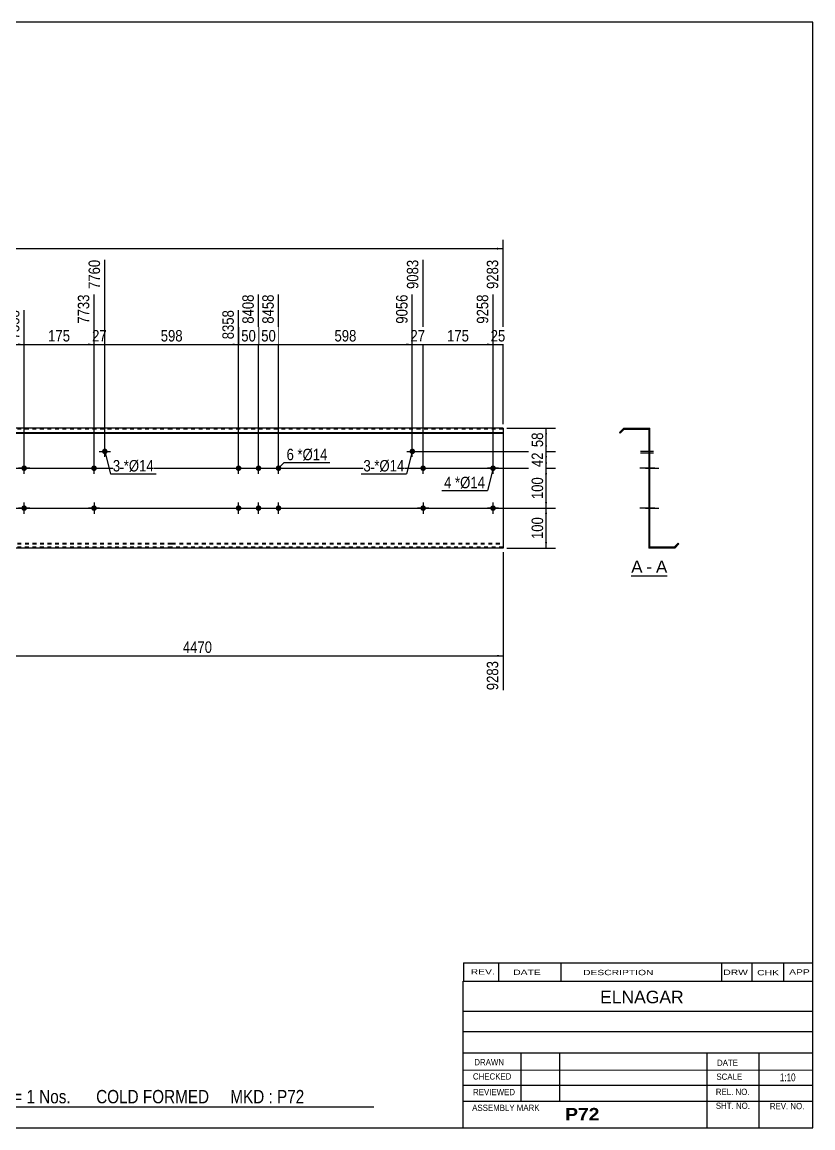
# Model space of a CAD drawing. Header units: millimetres. Extents: x -60 to 343, y -160 to 117.
# Drawn here: x 144.8 to 342.8, y -160.2 to 116.8 of the extents above; entities that cross this region are included whole.
import ezdxf

# ---------------------------------------------------------------- set-up
doc = ezdxf.new("R2010")
doc.units = ezdxf.units.MM
doc.linetypes.add('DXK_LINE_DOT1', pattern=[1.8814, 0.9407, -0.9407])
doc.styles.add('Arial', font='ARIAL.TTF', dxfattribs={"height": 0.2})
doc.styles.add('Arial Bold', font='ARIALBD.TTF', dxfattribs={"height": 0.2})
doc.styles.add('Arial Narrow', font='ARIALN.TTF', dxfattribs={"height": 0.2})

# ---------------------------------------------------------------- blocks, each defined once
blk = doc.blocks.new('Unknown-629083681-2024')
at = {"color": 5, "linetype": 'Continuous'}
for p, q in [((342.8, 116.75), (-57.2, 116.75)), ((-57.2, 116.75), (-57.2, -160.25)), ((342.8, -160.25), (342.8, 116.75)), ((-57.2, -160.25), (342.8, -160.25))]:
    blk.add_line(p, q, dxfattribs=at)
at = {"color": 174, "linetype": 'Continuous', "style": 'Arial'}
blk.add_text('Tekla structures', height=1.9102, rotation=90, dxfattribs=at).set_placement((-57.7, -159.75))
blk = doc.blocks.new('Unknown-629083681-12 - 1239')
at = {"color": 7, "linetype": 'Continuous'}
blk.add_line((297.32, -21.95), (306.35, -21.95), dxfattribs=at)
at = {"color": 0, "linetype": 'Continuous'}
blk.add_wipeout([(300.16, -21.2), (300.16, -18), (297.32, -18), (297.32, -21.2)], dxfattribs=at)
blk.add_wipeout([(302.55, -21.2), (302.55, -18), (301.12, -18), (301.12, -21.2)], dxfattribs=at)
at = {"color": 96, "linetype": 'Continuous', "style": 'Arial'}
blk.add_text('A', height=3.06, dxfattribs=at).set_placement((297.32, -21.2))
at = {"color": 0, "linetype": 'Continuous'}
blk.add_wipeout([(306.35, -21.2), (306.35, -18), (303.51, -18), (303.51, -21.2)], dxfattribs=at)
at = {"color": 96, "linetype": 'Continuous', "style": 'Arial'}
for s, p in [('A', (303.51, -21.2)), ('-', (301.12, -21.2))]:
    blk.add_text(s, height=3.06, dxfattribs=at).set_placement(p)
blk = doc.blocks.new('Bolt-629083681-1223 - 1203')
at = {"linetype": 'Continuous'}
blk.add_hatch(color=3, dxfattribs=at).paths.add_polyline_path([(162.13, 5, -1), (163.53, 5, -1)])
at = {"color": 3, "linetype": 'Continuous'}
for p, q in [((162.83, 3.6), (162.83, 6.4)), ((161.43, 5), (164.23, 5))]:
    blk.add_line(p, q, dxfattribs=at)
blk = doc.blocks.new('Part-629083681-1218 - 1203')
at = {"color": 2, "linetype": 'Continuous'}
for p, q in [((0, 15), (0, -15)), ((15.6, 15), (0, 15)), ((0, 13.94), (15.6, 13.94)), ((59.09, 15), (15.7, 15)), ((15.7, 13.94), (59.09, 13.94)), ((95.83, 15), (59.19, 15)), ((59.19, 13.94), (95.83, 13.94)), ((128.53, 15), (95.93, 15)), ((95.93, 13.94), (128.53, 13.94)), ((182.22, 15), (128.63, 15)), ((128.63, 13.94), (182.22, 13.94)), ((225.72, 15), (182.32, 15)), ((182.32, 13.94), (225.72, 13.94)), ((265.22, 15), (225.82, 15)), ((225.82, 13.94), (265.22, 13.94)), ((265.22, 15), (265.22, -15)), ((0, 13.76), (15.6, 13.76)), ((15.7, 13.76), (59.09, 13.76)), ((59.19, 13.76), (95.83, 13.76)), ((95.93, 13.76), (128.53, 13.76)), ((128.63, 13.76), (182.22, 13.76)), ((182.32, 13.76), (225.72, 13.76)), ((225.82, 13.76), (265.22, 13.76)), ((15.6, -15), (0, -15)), ((59.09, -15), (15.7, -15)), ((95.83, -15), (59.19, -15)), ((128.53, -15), (95.93, -15)), ((182.22, -15), (128.63, -15)), ((225.72, -15), (182.32, -15)), ((265.22, -15), (225.82, -15))]:
    blk.add_line(p, q, dxfattribs=at)
at = {"color": 7, "linetype": 'DXK_LINE_DOT1'}
for p, q in [((15.6, 14.75), (0, 14.75)), ((59.09, 14.75), (15.7, 14.75)), ((95.83, 14.75), (59.19, 14.75)), ((128.53, 14.75), (95.93, 14.75)), ((182.22, 14.75), (128.63, 14.75)), ((225.72, 14.75), (182.32, 14.75)), ((265.22, 14.75), (225.82, 14.75)), ((0, -13.76), (15.6, -13.76)), ((15.7, -13.76), (59.09, -13.76)), ((59.19, -13.76), (95.83, -13.76)), ((95.93, -13.76), (128.53, -13.76)), ((128.63, -13.76), (182.22, -13.76)), ((182.32, -13.76), (225.72, -13.76)), ((225.82, -13.76), (265.22, -13.76)), ((0, -13.94), (15.6, -13.94)), ((15.6, -14.75), (0, -14.75)), ((15.7, -13.94), (59.09, -13.94)), ((59.09, -14.75), (15.7, -14.75)), ((59.19, -13.94), (95.83, -13.94)), ((95.83, -14.75), (59.19, -14.75)), ((95.93, -13.94), (128.53, -13.94)), ((128.53, -14.75), (95.93, -14.75)), ((128.63, -13.94), (182.22, -13.94)), ((182.22, -14.75), (128.63, -14.75)), ((182.32, -13.94), (225.72, -13.94)), ((225.72, -14.75), (182.32, -14.75)), ((225.82, -13.94), (265.22, -13.94)), ((265.22, -14.75), (225.82, -14.75))]:
    blk.add_line(p, q, dxfattribs=at)
blk = doc.blocks.new('Bolt-629083681-1219 - 1203')
at = {"linetype": 'Continuous'}
for points in [[(198.32, 5, -1), (199.72, 5, -1)], [(203.32, 5, -1), (204.72, 5, -1)], [(208.32, 5, -1), (209.72, 5, -1)], [(198.32, -5, -1), (199.72, -5, -1)], [(203.32, -5, -1), (204.72, -5, -1)], [(208.32, -5, -1), (209.72, -5, -1)]]:
    blk.add_hatch(color=3, dxfattribs=at).paths.add_polyline_path(points)
at = {"color": 3, "linetype": 'Continuous'}
for p, q in [((199.02, 3.6), (199.02, 6.4)), ((204.02, 3.6), (204.02, 6.4)), ((209.02, 3.6), (209.02, 6.4)), ((197.62, 5), (200.42, 5)), ((202.62, 5), (205.42, 5)), ((207.62, 5), (210.42, 5)), ((197.62, -5), (200.42, -5)), ((199.02, -6.4), (199.02, -3.6)), ((202.62, -5), (205.42, -5)), ((204.02, -6.4), (204.02, -3.6)), ((207.62, -5), (210.42, -5)), ((209.02, -6.4), (209.02, -3.6))]:
    blk.add_line(p, q, dxfattribs=at)
blk = doc.blocks.new('Bolt-629083681-1220 - 1203')
at = {"linetype": 'Continuous'}
blk.add_hatch(color=3, dxfattribs=at).paths.add_polyline_path([(164.83, 9.21, -1), (166.23, 9.21, -1)])
at = {"color": 3, "linetype": 'Continuous'}
for p, q in [((164.13, 9.21), (166.93, 9.21)), ((165.53, 7.81), (165.53, 10.61))]:
    blk.add_line(p, q, dxfattribs=at)
blk = doc.blocks.new('Bolt-629083681-1221 - 1203')
at = {"linetype": 'Continuous'}
blk.add_hatch(color=3, dxfattribs=at).paths.add_polyline_path([(241.82, 9.21, -1), (243.22, 9.21, -1)])
at = {"color": 3, "linetype": 'Continuous'}
for p, q in [((241.12, 9.21), (243.92, 9.21)), ((242.52, 7.81), (242.52, 10.61))]:
    blk.add_line(p, q, dxfattribs=at)
blk = doc.blocks.new('Bolt-629083681-1222 - 1203')
at = {"linetype": 'Continuous'}
blk.add_hatch(color=3, dxfattribs=at).paths.add_polyline_path([(163.53, -5, -1), (162.13, -5, -1)])
at = {"color": 3, "linetype": 'Continuous'}
for p, q in [((164.23, -5), (161.43, -5)), ((162.83, -3.6), (162.83, -6.4))]:
    blk.add_line(p, q, dxfattribs=at)
blk = doc.blocks.new('Bolt-629083681-1224 - 1203')
at = {"linetype": 'Continuous'}
blk.add_hatch(color=3, dxfattribs=at).paths.add_polyline_path([(244.52, 5, -1), (245.92, 5, -1)])
at = {"color": 3, "linetype": 'Continuous'}
for p, q in [((245.22, 3.6), (245.22, 6.4)), ((243.82, 5), (246.62, 5))]:
    blk.add_line(p, q, dxfattribs=at)
blk = doc.blocks.new('Bolt-629083681-1225 - 1203')
at = {"linetype": 'Continuous'}
blk.add_hatch(color=3, dxfattribs=at).paths.add_polyline_path([(245.92, -5, -1), (244.52, -5, -1)])
at = {"color": 3, "linetype": 'Continuous'}
for p, q in [((246.62, -5), (243.82, -5)), ((245.22, -3.6), (245.22, -6.4))]:
    blk.add_line(p, q, dxfattribs=at)
blk = doc.blocks.new('Bolt-629083681-1226 - 1203')
at = {"linetype": 'Continuous'}
for points in [[(144.63, 5, -1), (146.03, 5, -1)], [(262.02, 5, -1), (263.42, 5, -1)]]:
    blk.add_hatch(color=3, dxfattribs=at).paths.add_polyline_path(points)
at = {"color": 3, "linetype": 'Continuous'}
for p, q in [((145.33, 3.6), (145.33, 6.4)), ((262.72, 3.6), (262.72, 6.4)), ((146.73, 5), (143.93, 5)), ((264.12, 5), (261.32, 5))]:
    blk.add_line(p, q, dxfattribs=at)
blk = doc.blocks.new('Bolt-629083681-1227 - 1203')
at = {"linetype": 'Continuous'}
for points in [[(144.63, -5, -1), (146.03, -5, -1)], [(262.02, -5, -1), (263.42, -5, -1)]]:
    blk.add_hatch(color=3, dxfattribs=at).paths.add_polyline_path(points)
at = {"color": 3, "linetype": 'Continuous'}
for p, q in [((146.73, -5), (143.93, -5)), ((145.33, -6.4), (145.33, -3.6)), ((264.12, -5), (261.32, -5)), ((262.72, -6.4), (262.72, -3.6))]:
    blk.add_line(p, q, dxfattribs=at)
blk = doc.blocks.new('Part-629083681-1241 - 1239')
at = {"color": 2, "linetype": 'Continuous'}
for p, q in [((295.46, 15), (294.4, 13.94)), ((294.4, 13.94), (294.58, 13.76)), ((295.56, 14.75), (294.58, 13.76)), ((295.46, 15), (301.96, 15)), ((295.56, 14.75), (301.71, 14.75)), ((301.71, 14.75), (301.71, -15)), ((301.96, -14.75), (301.96, 15)), ((308.11, -14.75), (309.09, -13.76)), ((309.27, -13.94), (309.09, -13.76)), ((308.21, -15), (301.71, -15)), ((308.11, -14.75), (301.96, -14.75)), ((308.21, -15), (309.27, -13.94))]:
    blk.add_line(p, q, dxfattribs=at)
blk = doc.blocks.new('Bolt-629083681-1242 - 1239')
at = {"linetype": 'Continuous'}
for points in [[(301.71, 5.7), (301.71, 4.3), (301.96, 4.3), (301.96, 5.7)], [(301.71, 5.7), (301.71, 4.3), (301.96, 4.3), (301.96, 5.7)], [(301.71, 5.7), (301.71, 4.3), (301.96, 4.3), (301.96, 5.7)], [(301.71, -4.3), (301.71, -5.7), (301.96, -5.7), (301.96, -4.3)], [(301.71, -4.3), (301.71, -5.7), (301.96, -5.7), (301.96, -4.3)], [(301.71, -4.3), (301.71, -5.7), (301.96, -5.7), (301.96, -4.3)]]:
    blk.add_hatch(color=3, dxfattribs=at).paths.add_polyline_path(points)
at = {"color": 3, "linetype": 'Continuous'}
for p, q in [((301.96, 5.7), (301.71, 5.7)), ((301.96, 5.7), (301.71, 5.7)), ((301.96, 5.7), (301.71, 5.7)), ((303.26, 5), (299.46, 5)), ((303.26, 5), (299.46, 5)), ((303.26, 5), (299.46, 5)), ((301.96, 4.3), (301.71, 4.3)), ((301.96, 4.3), (301.71, 4.3)), ((301.96, 4.3), (301.71, 4.3)), ((303.26, -5), (299.46, -5)), ((303.26, -5), (299.46, -5)), ((303.26, -5), (299.46, -5)), ((301.96, -4.3), (301.71, -4.3)), ((301.96, -4.3), (301.71, -4.3)), ((301.96, -4.3), (301.71, -4.3)), ((301.96, -5.7), (301.71, -5.7)), ((301.96, -5.7), (301.71, -5.7)), ((301.96, -5.7), (301.71, -5.7))]:
    blk.add_line(p, q, dxfattribs=at)
blk = doc.blocks.new('Bolt-629083681-1243 - 1239')
at = {"linetype": 'Continuous'}
blk.add_hatch(color=3, dxfattribs=at).paths.add_polyline_path([(301.71, 9.91), (301.71, 8.51), (301.96, 8.51), (301.96, 9.91)])
at = {"color": 3, "linetype": 'Continuous'}
for p, q in [((302.91, 9.21), (299.61, 9.21)), ((301.96, 9.91), (301.71, 9.91)), ((301.96, 8.51), (301.71, 8.51))]:
    blk.add_line(p, q, dxfattribs=at)
blk = doc.blocks.new('Bolt-629083681-1244 - 1239')
at = {"linetype": 'Continuous'}
blk.add_hatch(color=3, dxfattribs=at).paths.add_polyline_path([(301.71, 9.91), (301.71, 8.51), (301.96, 8.51), (301.96, 9.91)])
at = {"color": 3, "linetype": 'Continuous'}
for p, q in [((302.91, 9.21), (299.61, 9.21)), ((301.96, 9.91), (301.71, 9.91)), ((301.96, 8.51), (301.71, 8.51))]:
    blk.add_line(p, q, dxfattribs=at)
blk = doc.blocks.new('Bolt-629083681-1245 - 1239')
at = {"linetype": 'Continuous'}
blk.add_hatch(color=3, dxfattribs=at).paths.add_polyline_path([(301.96, -5.7), (301.96, -4.3), (301.71, -4.3), (301.71, -5.7)])
at = {"color": 3, "linetype": 'Continuous'}
for p, q in [((301.96, -4.3), (301.71, -4.3)), ((302.76, -5), (301.71, -5)), ((301.96, -5.7), (301.71, -5.7))]:
    blk.add_line(p, q, dxfattribs=at)
blk = doc.blocks.new('Bolt-629083681-1246 - 1239')
at = {"linetype": 'Continuous'}
blk.add_hatch(color=3, dxfattribs=at).paths.add_polyline_path([(301.71, 5.7), (301.71, 4.3), (301.96, 4.3), (301.96, 5.7)])
at = {"color": 3, "linetype": 'Continuous'}
for p, q in [((301.96, 5.7), (301.71, 5.7)), ((302.91, 5), (299.61, 5)), ((301.96, 4.3), (301.71, 4.3))]:
    blk.add_line(p, q, dxfattribs=at)
blk = doc.blocks.new('Bolt-629083681-1247 - 1239')
at = {"linetype": 'Continuous'}
blk.add_hatch(color=3, dxfattribs=at).paths.add_polyline_path([(301.71, 5.7), (301.71, 4.3), (301.96, 4.3), (301.96, 5.7)])
at = {"color": 3, "linetype": 'Continuous'}
for p, q in [((301.96, 5.7), (301.71, 5.7)), ((302.91, 5), (299.61, 5)), ((301.96, 4.3), (301.71, 4.3))]:
    blk.add_line(p, q, dxfattribs=at)
blk = doc.blocks.new('Bolt-629083681-1248 - 1239')
at = {"linetype": 'Continuous'}
blk.add_hatch(color=3, dxfattribs=at).paths.add_polyline_path([(301.96, -5.7), (301.96, -4.3), (301.71, -4.3), (301.71, -5.7)])
at = {"color": 3, "linetype": 'Continuous'}
for p, q in [((301.96, -4.3), (301.71, -4.3)), ((302.76, -5), (301.71, -5)), ((301.96, -5.7), (301.71, -5.7))]:
    blk.add_line(p, q, dxfattribs=at)
blk = doc.blocks.new('Bolt-629083681-1249 - 1239')
at = {"linetype": 'Continuous'}
blk.add_hatch(color=3, dxfattribs=at).paths.add_polyline_path([(301.71, 5.7), (301.71, 4.3), (301.96, 4.3), (301.96, 5.7)])
blk.add_hatch(color=3, dxfattribs=at).paths.add_polyline_path([(301.71, 5.7), (301.71, 4.3), (301.96, 4.3), (301.96, 5.7)])
at = {"color": 3, "linetype": 'Continuous'}
for p, q in [((301.71, 5.7), (301.96, 5.7)), ((301.71, 5.7), (301.96, 5.7)), ((300.91, 5), (304.21, 5)), ((300.91, 5), (304.21, 5)), ((301.71, 4.3), (301.96, 4.3)), ((301.71, 4.3), (301.96, 4.3))]:
    blk.add_line(p, q, dxfattribs=at)
blk = doc.blocks.new('Bolt-629083681-1250 - 1239')
at = {"linetype": 'Continuous'}
blk.add_hatch(color=3, dxfattribs=at).paths.add_polyline_path([(301.71, -4.3), (301.71, -5.7), (301.96, -5.7), (301.96, -4.3)])
blk.add_hatch(color=3, dxfattribs=at).paths.add_polyline_path([(301.71, -4.3), (301.71, -5.7), (301.96, -5.7), (301.96, -4.3)])
at = {"color": 3, "linetype": 'Continuous'}
for p, q in [((300.91, -5), (304.21, -5)), ((300.91, -5), (304.21, -5)), ((301.71, -4.3), (301.96, -4.3)), ((301.71, -4.3), (301.96, -4.3)), ((301.71, -5.7), (301.96, -5.7)), ((301.71, -5.7), (301.96, -5.7))]:
    blk.add_line(p, q, dxfattribs=at)
blk = doc.blocks.new('Bolt-629083681-1251 - 1239')
at = {"linetype": 'Continuous'}
for points in [[(301.71, 5.7), (301.71, 4.3), (301.96, 4.3), (301.96, 5.7)], [(301.71, 5.7), (301.71, 4.3), (301.96, 4.3), (301.96, 5.7)], [(301.71, 5.7), (301.71, 4.3), (301.96, 4.3), (301.96, 5.7)], [(301.71, -4.3), (301.71, -5.7), (301.96, -5.7), (301.96, -4.3)], [(301.71, -4.3), (301.71, -5.7), (301.96, -5.7), (301.96, -4.3)], [(301.71, -4.3), (301.71, -5.7), (301.96, -5.7), (301.96, -4.3)]]:
    blk.add_hatch(color=3, dxfattribs=at).paths.add_polyline_path(points)
at = {"color": 3, "linetype": 'Continuous'}
for p, q in [((301.96, 5.7), (301.71, 5.7)), ((301.96, 5.7), (301.71, 5.7)), ((301.96, 5.7), (301.71, 5.7)), ((303.26, 5), (299.46, 5)), ((303.26, 5), (299.46, 5)), ((303.26, 5), (299.46, 5)), ((301.96, 4.3), (301.71, 4.3)), ((301.96, 4.3), (301.71, 4.3)), ((301.96, 4.3), (301.71, 4.3)), ((303.26, -5), (299.46, -5)), ((303.26, -5), (299.46, -5)), ((303.26, -5), (299.46, -5)), ((301.96, -4.3), (301.71, -4.3)), ((301.96, -4.3), (301.71, -4.3)), ((301.96, -4.3), (301.71, -4.3)), ((301.96, -5.7), (301.71, -5.7)), ((301.96, -5.7), (301.71, -5.7)), ((301.96, -5.7), (301.71, -5.7))]:
    blk.add_line(p, q, dxfattribs=at)
blk = doc.blocks.new('Bolt-629083681-1252 - 1239')
at = {"linetype": 'Continuous'}
blk.add_hatch(color=3, dxfattribs=at).paths.add_polyline_path([(301.71, 9.51), (301.71, 8.11), (301.96, 8.11), (301.96, 9.51)])
at = {"color": 3, "linetype": 'Continuous'}
for p, q in [((302.91, 8.81), (299.61, 8.81)), ((301.96, 9.51), (301.71, 9.51)), ((301.96, 8.11), (301.71, 8.11))]:
    blk.add_line(p, q, dxfattribs=at)
blk = doc.blocks.new('Bolt-629083681-1253 - 1239')
at = {"linetype": 'Continuous'}
blk.add_hatch(color=3, dxfattribs=at).paths.add_polyline_path([(301.71, 5.7), (301.71, 4.3), (301.96, 4.3), (301.96, 5.7)])
at = {"color": 3, "linetype": 'Continuous'}
for p, q in [((301.96, 5.7), (301.71, 5.7)), ((302.91, 5), (299.61, 5)), ((301.96, 4.3), (301.71, 4.3))]:
    blk.add_line(p, q, dxfattribs=at)
blk = doc.blocks.new('Bolt-629083681-1254 - 1239')
at = {"linetype": 'Continuous'}
blk.add_hatch(color=3, dxfattribs=at).paths.add_polyline_path([(301.96, -5.7), (301.96, -4.3), (301.71, -4.3), (301.71, -5.7)])
at = {"color": 3, "linetype": 'Continuous'}
for p, q in [((301.96, -4.3), (301.71, -4.3)), ((302.76, -5), (301.71, -5)), ((301.96, -5.7), (301.71, -5.7))]:
    blk.add_line(p, q, dxfattribs=at)
blk = doc.blocks.new('Bolt-629083681-1255 - 1239')
at = {"linetype": 'Continuous'}
for points in [[(301.96, 4.3), (301.96, 5.7), (301.71, 5.7), (301.71, 4.3)], [(301.96, -5.7), (301.96, -4.3), (301.71, -4.3), (301.71, -5.7)]]:
    blk.add_hatch(color=3, dxfattribs=at).paths.add_polyline_path(points)
at = {"color": 3, "linetype": 'Continuous'}
for p, q in [((301.96, 5.7), (301.71, 5.7)), ((301.96, 5), (299.71, 5)), ((301.96, 4.3), (301.71, 4.3)), ((301.96, -5), (299.71, -5)), ((301.96, -4.3), (301.71, -4.3)), ((301.96, -5.7), (301.71, -5.7))]:
    blk.add_line(p, q, dxfattribs=at)
blk = doc.blocks.new('StraightDimension-629083681-1279 - 1203')
at = {"linetype": 'Continuous'}
blk.add_hatch(color=7, dxfattribs=at).paths.add_polyline_path([(143.83, 36.25), (145.33, 36), (143.83, 35.75)])
at = {"color": 7, "linetype": 'Continuous'}
for p, q in [((79.13, -4), (79.13, 57.21)), ((145.33, 6), (145.33, 44.61)), ((79.13, 36), (145.33, 36))]:
    blk.add_line(p, q, dxfattribs=at)
at = {"color": 0, "linetype": 'Continuous'}
blk.add_wipeout([(144.73, 45.21), (140.53, 45.21), (140.53, 36.7), (144.73, 36.7)], dxfattribs=at)
at = {"color": 0}
blk.add_wipeout([(116.49, 36.15), (116.49, 40.35), (107.97, 40.35), (107.97, 36.15)], dxfattribs=at)
at = {"color": 3, "linetype": 'Continuous', "style": 'Arial Narrow'}
blk.add_text('7558', height=2.863, rotation=90.0002, dxfattribs=at).set_placement((144.13, 37.3))
at = {"color": 3, "style": 'Arial Narrow'}
blk.add_text('6475', height=2.863, dxfattribs=at).set_placement((108.57, 36.75))
blk = doc.blocks.new('StraightDimension-629083681-1353 - 1203')
at = {"linetype": 'Continuous'}
for points in [[(275.75, 3.5), (276, 5), (276.25, 3.5)], [(276.25, -3.5), (276, -5), (275.75, -3.5)]]:
    blk.add_hatch(color=7, dxfattribs=at).paths.add_polyline_path(points)
at = {"color": 7, "linetype": 'Continuous'}
for p, q in [((43.4, 5), (278.4, 5)), ((276, -5), (276, 5)), ((43.4, -5), (278.4, -5))]:
    blk.add_line(p, q, dxfattribs=at)
at = {"color": 0}
blk.add_wipeout([(275.85, 3.34), (271.65, 3.34), (271.65, -3.34), (275.85, -3.34)], dxfattribs=at)
at = {"color": 3, "style": 'Arial Narrow'}
blk.add_text('100', height=2.863, rotation=90.0002, dxfattribs=at).set_placement((275.25, -2.74))
blk = doc.blocks.new('StraightDimension-629083681-1354 - 1203')
at = {"linetype": 'Continuous'}
for points in [[(275.75, -6.5), (276, -5), (276.25, -6.5)], [(276.25, -13.5), (276, -15), (275.75, -13.5)]]:
    blk.add_hatch(color=7, dxfattribs=at).paths.add_polyline_path(points)
at = {"color": 7, "linetype": 'Continuous'}
for p, q in [((43.4, -5), (278.4, -5)), ((276, -15), (276, -5)), ((266.22, -15), (278.4, -15))]:
    blk.add_line(p, q, dxfattribs=at)
at = {"color": 0}
blk.add_wipeout([(275.85, -6.66), (271.65, -6.66), (271.65, -13.34), (275.85, -13.34)], dxfattribs=at)
at = {"color": 3, "style": 'Arial Narrow'}
blk.add_text('100', height=2.863, rotation=90.0002, dxfattribs=at).set_placement((275.25, -12.74))
blk = doc.blocks.new('StraightDimension-629083681-1395 - 1203')
at = {"linetype": 'Continuous'}
for points in [[(1.5, 59.75), (0, 60), (1.5, 60.25)], [(263.72, 60.25), (265.22, 60), (263.72, 59.75)]]:
    blk.add_hatch(color=7, dxfattribs=at).paths.add_polyline_path(points)
at = {"color": 7, "linetype": 'Continuous'}
for p, q in [((0, 16), (0, 62.25)), ((265.22, 16), (265.22, 62.25)), ((0, 60), (265.22, 60))]:
    blk.add_line(p, q, dxfattribs=at)
at = {"color": 0}
blk.add_wipeout([(136.86, 60.15), (136.86, 64.35), (128.35, 64.35), (128.35, 60.15)], dxfattribs=at)
at = {"color": 3, "style": 'Arial Narrow'}
blk.add_text('9283', height=2.863, dxfattribs=at).set_placement((128.95, 60.75))
blk = doc.blocks.new('StraightDimension-629083681-1277 - 1203')
at = {"linetype": 'Continuous'}
blk.add_hatch(color=7, dxfattribs=at).paths.add_polyline_path([(164.03, 36.25), (165.53, 36), (164.03, 35.75)])
at = {"color": 7, "linetype": 'Continuous'}
for p, q in [((165.53, 10.21), (165.53, 57.21)), ((162.83, 6), (162.83, 48.51)), ((162.83, 36), (165.53, 36))]:
    blk.add_line(p, q, dxfattribs=at)
at = {"color": 0, "linetype": 'Continuous'}
blk.add_wipeout([(164.93, 57.81), (160.73, 57.81), (160.73, 49.3), (164.93, 49.3)], dxfattribs=at)
at = {"color": 0}
blk.add_wipeout([(166.61, 36.15), (166.61, 40.35), (161.75, 40.35), (161.75, 36.15)], dxfattribs=at)
at = {"color": 3, "linetype": 'Continuous', "style": 'Arial Narrow'}
blk.add_text('7760', height=2.863, rotation=90.0002, dxfattribs=at).set_placement((164.33, 49.9))
at = {"color": 3, "style": 'Arial Narrow'}
blk.add_text('27', height=2.863, dxfattribs=at).set_placement((162.35, 36.75))
blk = doc.blocks.new('StraightDimension-629083681-1270 - 1203')
at = {"linetype": 'Continuous'}
blk.add_hatch(color=7, dxfattribs=at).paths.add_polyline_path([(263.72, 36.25), (265.22, 36), (263.72, 35.75)])
at = {"color": 7, "linetype": 'Continuous'}
for p, q in [((265.22, 16), (265.22, 57.21)), ((262.72, 6), (262.72, 48.51)), ((262.72, 36), (265.22, 36))]:
    blk.add_line(p, q, dxfattribs=at)
at = {"color": 0, "linetype": 'Continuous'}
blk.add_wipeout([(264.61, 57.81), (260.41, 57.81), (260.41, 49.3), (264.61, 49.3)], dxfattribs=at)
at = {"color": 0}
blk.add_wipeout([(266.39, 36.15), (266.39, 40.35), (261.54, 40.35), (261.54, 36.15)], dxfattribs=at)
at = {"color": 3, "linetype": 'Continuous', "style": 'Arial Narrow'}
blk.add_text('9283', height=2.863, rotation=90.0002, dxfattribs=at).set_placement((264.02, 49.9))
at = {"color": 3, "style": 'Arial Narrow'}
blk.add_text('25', height=2.863, dxfattribs=at).set_placement((262.14, 36.75))
blk = doc.blocks.new('StraightDimension-629083681-1271 - 1203')
at = {"linetype": 'Continuous'}
blk.add_hatch(color=7, dxfattribs=at).paths.add_polyline_path([(261.22, 36.25), (262.72, 36), (261.22, 35.75)])
at = {"color": 7, "linetype": 'Continuous'}
for p, q in [((245.22, 6), (245.22, 57.21)), ((262.72, 6), (262.72, 48.51)), ((245.22, 36), (262.72, 36))]:
    blk.add_line(p, q, dxfattribs=at)
at = {"color": 0}
blk.add_wipeout([(257.31, 36.15), (257.31, 40.35), (250.62, 40.35), (250.62, 36.15)], dxfattribs=at)
at = {"color": 0, "linetype": 'Continuous'}
blk.add_wipeout([(262.11, 49.11), (257.91, 49.11), (257.91, 40.6), (262.11, 40.6)], dxfattribs=at)
at = {"color": 3, "linetype": 'Continuous', "style": 'Arial Narrow'}
blk.add_text('9258', height=2.863, rotation=90.0002, dxfattribs=at).set_placement((261.52, 41.2))
at = {"color": 3, "style": 'Arial Narrow'}
blk.add_text('175', height=2.863, dxfattribs=at).set_placement((251.22, 36.75))
blk = doc.blocks.new('StraightDimension-629083681-1351 - 1203')
at = {"linetype": 'Continuous'}
for points in [[(275.75, 13.5), (276, 15), (276.25, 13.5)], [(276.25, 10.71), (276, 9.21), (275.75, 10.71)]]:
    blk.add_hatch(color=7, dxfattribs=at).paths.add_polyline_path(points)
at = {"color": 7, "linetype": 'Continuous'}
for p, q in [((266.22, 15), (278.4, 15)), ((276, 9.21), (276, 15)), ((243.52, 9.21), (278.4, 9.21))]:
    blk.add_line(p, q, dxfattribs=at)
at = {"color": 0}
blk.add_wipeout([(275.85, 14.53), (271.65, 14.53), (271.65, 9.68), (275.85, 9.68)], dxfattribs=at)
at = {"color": 3, "style": 'Arial Narrow'}
blk.add_text('58', height=2.863, rotation=90.0002, dxfattribs=at).set_placement((275.25, 10.28))
blk = doc.blocks.new('StraightDimension-629083681-1272 - 1203')
at = {"linetype": 'Continuous'}
blk.add_hatch(color=7, dxfattribs=at).paths.add_polyline_path([(243.72, 36.25), (245.22, 36), (243.72, 35.75)])
at = {"color": 7, "linetype": 'Continuous'}
for p, q in [((245.22, 6), (245.22, 57.21)), ((242.52, 10.21), (242.52, 48.51)), ((242.52, 36), (245.22, 36))]:
    blk.add_line(p, q, dxfattribs=at)
at = {"color": 0, "linetype": 'Continuous'}
blk.add_wipeout([(244.61, 57.81), (240.41, 57.81), (240.41, 49.3), (244.61, 49.3)], dxfattribs=at)
at = {"color": 0}
blk.add_wipeout([(246.29, 36.15), (246.29, 40.35), (241.44, 40.35), (241.44, 36.15)], dxfattribs=at)
at = {"color": 3, "linetype": 'Continuous', "style": 'Arial Narrow'}
blk.add_text('9083', height=2.863, rotation=90.0002, dxfattribs=at).set_placement((244.02, 49.9))
at = {"color": 3, "style": 'Arial Narrow'}
blk.add_text('27', height=2.863, dxfattribs=at).set_placement((242.04, 36.75))
blk = doc.blocks.new('StraightDimension-629083681-1273 - 1203')
at = {"linetype": 'Continuous'}
blk.add_hatch(color=7, dxfattribs=at).paths.add_polyline_path([(241.02, 36.25), (242.52, 36), (241.02, 35.75)])
at = {"color": 7, "linetype": 'Continuous'}
for p, q in [((209.02, 6), (209.02, 48.51)), ((242.52, 10.21), (242.52, 48.51)), ((209.02, 36), (242.52, 36))]:
    blk.add_line(p, q, dxfattribs=at)
at = {"color": 0, "linetype": 'Continuous'}
blk.add_wipeout([(241.92, 49.11), (237.72, 49.11), (237.72, 40.6), (241.92, 40.6)], dxfattribs=at)
at = {"color": 0}
blk.add_wipeout([(229.11, 36.15), (229.11, 40.35), (222.43, 40.35), (222.43, 36.15)], dxfattribs=at)
at = {"color": 3, "linetype": 'Continuous', "style": 'Arial Narrow'}
blk.add_text('9056', height=2.863, rotation=90.0002, dxfattribs=at).set_placement((241.32, 41.2))
at = {"color": 3, "style": 'Arial Narrow'}
blk.add_text('598', height=2.863, dxfattribs=at).set_placement((223.03, 36.75))
blk = doc.blocks.new('StraightDimension-629083681-1274 - 1203')
at = {"linetype": 'Continuous'}
blk.add_hatch(color=7, dxfattribs=at).paths.add_polyline_path([(207.52, 36.25), (209.02, 36), (207.52, 35.75)])
at = {"color": 7, "linetype": 'Continuous'}
for p, q in [((204.02, 6), (204.02, 48.51)), ((209.02, 6), (209.02, 48.51)), ((204.02, 36), (209.02, 36))]:
    blk.add_line(p, q, dxfattribs=at)
at = {"color": 0}
blk.add_wipeout([(208.95, 36.15), (208.95, 40.35), (204.09, 40.35), (204.09, 36.15)], dxfattribs=at)
at = {"color": 0, "linetype": 'Continuous'}
blk.add_wipeout([(208.42, 49.11), (204.22, 49.11), (204.22, 40.6), (208.42, 40.6)], dxfattribs=at)
at = {"color": 3, "linetype": 'Continuous', "style": 'Arial Narrow'}
blk.add_text('8458', height=2.863, rotation=90.0002, dxfattribs=at).set_placement((207.82, 41.2))
at = {"color": 3, "style": 'Arial Narrow'}
blk.add_text('50', height=2.863, dxfattribs=at).set_placement((204.69, 36.75))
blk = doc.blocks.new('StraightDimension-629083681-1275 - 1203')
at = {"linetype": 'Continuous'}
blk.add_hatch(color=7, dxfattribs=at).paths.add_polyline_path([(202.52, 36.25), (204.02, 36), (202.52, 35.75)])
at = {"color": 7, "linetype": 'Continuous'}
for p, q in [((204.02, 6), (204.02, 48.51)), ((199.02, 6), (199.02, 44.61)), ((199.02, 36), (204.02, 36))]:
    blk.add_line(p, q, dxfattribs=at)
at = {"color": 0}
blk.add_wipeout([(203.95, 36.15), (203.95, 40.35), (199.09, 40.35), (199.09, 36.15)], dxfattribs=at)
at = {"color": 0, "linetype": 'Continuous'}
blk.add_wipeout([(203.42, 49.11), (199.22, 49.11), (199.22, 40.6), (203.42, 40.6)], dxfattribs=at)
at = {"color": 3, "linetype": 'Continuous', "style": 'Arial Narrow'}
blk.add_text('8408', height=2.863, rotation=90.0002, dxfattribs=at).set_placement((202.82, 41.2))
at = {"color": 3, "style": 'Arial Narrow'}
blk.add_text('50', height=2.863, dxfattribs=at).set_placement((199.69, 36.75))
blk = doc.blocks.new('StraightDimension-629083681-1276 - 1203')
at = {"linetype": 'Continuous'}
blk.add_hatch(color=7, dxfattribs=at).paths.add_polyline_path([(197.52, 36.25), (199.02, 36), (197.52, 35.75)])
at = {"color": 7, "linetype": 'Continuous'}
for p, q in [((165.53, 10.21), (165.53, 57.21)), ((199.02, 6), (199.02, 44.61)), ((165.53, 36), (199.02, 36))]:
    blk.add_line(p, q, dxfattribs=at)
at = {"color": 0, "linetype": 'Continuous'}
blk.add_wipeout([(198.42, 45.21), (194.22, 45.21), (194.22, 36.7), (198.42, 36.7)], dxfattribs=at)
at = {"color": 0}
blk.add_wipeout([(185.62, 36.15), (185.62, 40.35), (178.93, 40.35), (178.93, 36.15)], dxfattribs=at)
at = {"color": 3, "linetype": 'Continuous', "style": 'Arial Narrow'}
blk.add_text('8358', height=2.863, rotation=90.0002, dxfattribs=at).set_placement((197.82, 37.3))
at = {"color": 3, "style": 'Arial Narrow'}
blk.add_text('598', height=2.863, dxfattribs=at).set_placement((179.53, 36.75))
blk = doc.blocks.new('StraightDimension-629083681-1278 - 1203')
at = {"linetype": 'Continuous'}
blk.add_hatch(color=7, dxfattribs=at).paths.add_polyline_path([(161.33, 36.25), (162.83, 36), (161.33, 35.75)])
at = {"color": 7, "linetype": 'Continuous'}
for p, q in [((162.83, 6), (162.83, 48.51)), ((145.33, 6), (145.33, 44.61)), ((145.33, 36), (162.83, 36))]:
    blk.add_line(p, q, dxfattribs=at)
at = {"color": 0}
blk.add_wipeout([(157.42, 36.15), (157.42, 40.35), (150.74, 40.35), (150.74, 36.15)], dxfattribs=at)
at = {"color": 0, "linetype": 'Continuous'}
blk.add_wipeout([(162.23, 49.11), (158.03, 49.11), (158.03, 40.6), (162.23, 40.6)], dxfattribs=at)
at = {"color": 3, "linetype": 'Continuous', "style": 'Arial Narrow'}
blk.add_text('7733', height=2.863, rotation=90.0002, dxfattribs=at).set_placement((161.63, 41.2))
at = {"color": 3, "style": 'Arial Narrow'}
blk.add_text('175', height=2.863, dxfattribs=at).set_placement((151.34, 36.75))
blk = doc.blocks.new('StraightDimension-629083681-1327 - 1203')
at = {"linetype": 'Continuous'}
blk.add_hatch(color=7, dxfattribs=at).paths.add_polyline_path([(263.72, -41.75), (265.22, -42), (263.72, -42.25)])
at = {"color": 7, "linetype": 'Continuous'}
for p, q in [((112.23, -6), (112.23, -50.61)), ((265.22, -16), (265.22, -50.61)), ((112.23, -42), (265.22, -42))]:
    blk.add_line(p, q, dxfattribs=at)
at = {"color": 0}
blk.add_wipeout([(192.98, -41.85), (192.98, -37.65), (184.47, -37.65), (184.47, -41.85)], dxfattribs=at)
at = {"color": 0, "linetype": 'Continuous'}
blk.add_wipeout([(264.61, -42.7), (260.41, -42.7), (260.41, -51.21), (264.61, -51.21)], dxfattribs=at)
at = {"color": 3, "style": 'Arial Narrow'}
blk.add_text('4470', height=2.863, dxfattribs=at).set_placement((185.07, -41.25))
at = {"color": 3, "linetype": 'Continuous', "style": 'Arial Narrow'}
blk.add_text('9283', height=2.863, rotation=90.0002, dxfattribs=at).set_placement((264.02, -50.61))
blk = doc.blocks.new('StraightDimension-629083681-1352 - 1203')
at = {"linetype": 'Continuous'}
for points in [[(275.75, 7.71), (276, 9.21), (276.25, 7.71)], [(276.25, 6.5), (276, 5), (275.75, 6.5)]]:
    blk.add_hatch(color=7, dxfattribs=at).paths.add_polyline_path(points)
at = {"color": 7, "linetype": 'Continuous'}
for p, q in [((243.52, 9.21), (278.4, 9.21)), ((276, 5), (276, 9.21)), ((43.4, 5), (278.4, 5))]:
    blk.add_line(p, q, dxfattribs=at)
at = {"color": 0}
blk.add_wipeout([(275.85, 9.53), (271.65, 9.53), (271.65, 4.68), (275.85, 4.68)], dxfattribs=at)
at = {"color": 3, "style": 'Arial Narrow'}
blk.add_text('42', height=2.863, rotation=90.0002, dxfattribs=at).set_placement((275.25, 5.28))
blk = doc.blocks.new('CBS_CALLOFF-629083681-2089')
at = {"color": 7, "linetype": 'Continuous'}
blk.add_line((116.68, -154.98), (232.91, -155), dxfattribs=at)
at = {"color": 3, "linetype": 'Continuous', "style": 'Arial Narrow'}
blk.add_text('QTY= 1 Nos.      COLD FORMED     MKD : P72', height=3.3405, dxfattribs=at).set_placement((134.75, -154.09))
blk = doc.blocks.new('CBS_NAME_BLOG-629083681-2090')
at = {"color": 7, "linetype": 'Continuous'}
for p, q in [((255.21, -123.5), (342.73, -123.5)), ((255.21, -160.21), (255.21, -123.5)), ((255.21, -131.04), (342.73, -131.04)), ((255.28, -136.09), (342.8, -136.09)), ((255.21, -141.46), (342.73, -141.46)), ((269.73, -153.57), (269.73, -141.47)), ((279.42, -153.54), (279.42, -141.47)), ((316.33, -160.21), (316.33, -141.48)), ((329.38, -160.21), (329.38, -141.47)), ((255.22, -145.76), (342.8, -145.74)), ((255.21, -149.51), (342.73, -149.51)), ((255.21, -153.55), (342.73, -153.55)), ((255.21, -160.25), (342.8, -160.25))]:
    blk.add_line(p, q, dxfattribs=at)
at = {"color": 3, "linetype": 'Continuous', "style": 'Arial'}
blk.add_text('ELNAGAR', height=3.133, dxfattribs=at).set_placement((289.53, -129.03))
at = {"color": 3, "linetype": 'Continuous'}
for s, height, style, width, p in [('DRAWN', 1.566, 'Arial', 0.9, (258.04, -144.57)), ('DATE', 1.566, 'Arial', 0.9, (318.8, -144.73)), ('CHECKED', 1.566, 'Arial', 0.9, (257.69, -148.14)), ('SCALE', 1.566, 'Arial', 0.9, (318.65, -148.21)), ('1:10', 1.957, 'Arial Narrow', 0.9, (334.54, -148.57)), ('REVIEWED', 1.566, 'Arial', 0.9, (257.73, -152.06)), ('REL. NO.', 1.566, 'Arial', 0.9, (318.51, -152.01)), ('ASSEMBLY MARK', 1.5663, 'Arial', 0.9, (257.51, -155.99)), ('SHT. NO.', 1.566, 'Arial', 0.9, (318.51, -155.48)), ('REV. NO.', 1.566, 'Arial', 0.9, (332.03, -155.57)), ('P72', 3.131, 'Arial Bold', 1.1, (280.79, -158.39))]:
    blk.add_text(s, height=height, dxfattribs=dict(at, style=style, width=width)).set_placement(p)
blk = doc.blocks.new('CBS_REVISION-629083681-2091')
at = {"color": 7, "linetype": 'Continuous'}
for p, q in [((255.29, -118.87), (342.79, -118.87)), ((255.29, -118.87), (255.29, -123.5)), ((264.09, -118.87), (264.09, -123.5)), ((279.68, -118.87), (279.68, -123.44)), ((319.94, -118.87), (319.94, -123.5)), ((327.48, -118.87), (327.48, -123.5)), ((335.43, -118.87), (335.43, -123.5)), ((255.29, -123.5), (342.79, -123.5))]:
    blk.add_line(p, q, dxfattribs=at)
at = {"color": 7, "style": 'Arial Narrow', "width": 1.7}
for s, height, p in [('REV.', 1.326, (257.15, -121.82)), ('DATE', 1.326, (267.78, -121.94)), ('DESCRIPTION', 1.3257, (285.26, -121.99)), ('DRW', 1.326, (320.37, -121.93)), ('CHK', 1.326, (328.86, -122.02)), ('APP', 1.326, (336.86, -121.87))]:
    blk.add_text(s, height=height, dxfattribs=at).set_placement(p)
blk = doc.blocks.new('MarkSet-629083681-1417 - 1203')
at = {"color": 0}
blk.add_wipeout([(232.11, 4.19), (232.11, 7.19), (230.28, 7.19), (230.28, 4.19)], dxfattribs=at)
blk.add_wipeout([(232.11, 4.19), (232.11, 7.19), (230.28, 7.19), (230.28, 4.19)], dxfattribs=at)
blk.add_wipeout([(234.29, 4.19), (234.29, 7.19), (233.01, 7.19), (233.01, 4.19)], dxfattribs=at)
blk.add_wipeout([(234.29, 4.19), (234.29, 7.19), (233.01, 7.19), (233.01, 4.19)], dxfattribs=at)
at = {"color": 3, "style": 'Arial Narrow'}
blk.add_text('3', height=2.86, dxfattribs=at).set_placement((230.28, 4.19))
at = {"color": 0}
blk.add_wipeout([(240.5, 4.19), (240.5, 7.19), (234.29, 7.19), (234.29, 4.19)], dxfattribs=at)
blk.add_wipeout([(240.5, 4.19), (240.5, 7.19), (234.29, 7.19), (234.29, 4.19)], dxfattribs=at)
at = {"color": 7, "linetype": 'Continuous'}
for p in [(242.52, 9.21), (229.68, 3.59)]:
    blk.add_line(p, (241.1, 3.59), dxfattribs=at)
at = {"color": 3, "style": 'Arial Narrow'}
for s, height, p in [('*', 2.86, (233.01, 4.19)), ('Ø14', 2.863, (234.29, 4.19))]:
    blk.add_text(s, height=height, dxfattribs=at).set_placement(p)
blk = doc.blocks.new('Mark-629083681-1431 - 1203')
at = {"color": 0}
blk.add_wipeout([(212.86, 7.01), (212.86, 10.01), (211.04, 10.01), (211.04, 7.01)], dxfattribs=at)
blk.add_wipeout([(212.86, 7.01), (212.86, 10.01), (211.04, 10.01), (211.04, 7.01)], dxfattribs=at)
at = {"color": 7, "linetype": 'Continuous'}
blk.add_line((209.02, 5), (210.44, 6.41), dxfattribs=at)
at = {"color": 0}
blk.add_wipeout([(215.04, 7.01), (215.04, 10.01), (213.76, 10.01), (213.76, 7.01)], dxfattribs=at)
blk.add_wipeout([(215.04, 7.01), (215.04, 10.01), (213.76, 10.01), (213.76, 7.01)], dxfattribs=at)
at = {"color": 3, "style": 'Arial Narrow'}
blk.add_text('6', height=2.86, dxfattribs=at).set_placement((211.04, 7.01))
at = {"color": 0}
blk.add_wipeout([(221.25, 7.01), (221.25, 10.01), (215.04, 10.01), (215.04, 7.01)], dxfattribs=at)
blk.add_wipeout([(221.25, 7.01), (221.25, 10.01), (215.04, 10.01), (215.04, 7.01)], dxfattribs=at)
at = {"color": 7, "linetype": 'Continuous'}
blk.add_line((210.44, 6.41), (221.85, 6.41), dxfattribs=at)
at = {"color": 3, "style": 'Arial Narrow'}
for s, height, p in [('*', 2.86, (213.76, 7.01)), ('Ø14', 2.863, (215.04, 7.01))]:
    blk.add_text(s, height=height, dxfattribs=at).set_placement(p)
blk = doc.blocks.new('MarkSet-629083681-1410 - 1203')
at = {"color": 0}
blk.add_wipeout([(169.37, 4.19), (169.37, 7.19), (167.54, 7.19), (167.54, 4.19)], dxfattribs=at)
blk.add_wipeout([(169.37, 4.19), (169.37, 7.19), (167.54, 7.19), (167.54, 4.19)], dxfattribs=at)
at = {"color": 7, "linetype": 'Continuous'}
blk.add_line((165.53, 9.21), (166.94, 3.59), dxfattribs=at)
at = {"color": 0}
blk.add_wipeout([(171.55, 4.19), (171.55, 7.19), (170.27, 7.19), (170.27, 4.19)], dxfattribs=at)
blk.add_wipeout([(171.55, 4.19), (171.55, 7.19), (170.27, 7.19), (170.27, 4.19)], dxfattribs=at)
at = {"color": 3, "style": 'Arial Narrow'}
blk.add_text('3', height=2.86, dxfattribs=at).set_placement((167.54, 4.19))
at = {"color": 0}
blk.add_wipeout([(177.76, 4.19), (177.76, 7.19), (171.55, 7.19), (171.55, 4.19)], dxfattribs=at)
blk.add_wipeout([(177.76, 4.19), (177.76, 7.19), (171.55, 7.19), (171.55, 4.19)], dxfattribs=at)
at = {"color": 7, "linetype": 'Continuous'}
blk.add_line((166.94, 3.59), (178.36, 3.59), dxfattribs=at)
at = {"color": 3, "style": 'Arial Narrow'}
for s, height, p in [('*', 2.86, (170.27, 4.19)), ('Ø14', 2.863, (171.55, 4.19))]:
    blk.add_text(s, height=height, dxfattribs=at).set_placement(p)
blk = doc.blocks.new('MarkSet-629083681-1423 - 1203')
at = {"color": 0}
blk.add_wipeout([(252.31, -0.01), (252.31, 2.99), (250.48, 2.99), (250.48, -0.01)], dxfattribs=at)
blk.add_wipeout([(252.31, -0.01), (252.31, 2.99), (250.48, 2.99), (250.48, -0.01)], dxfattribs=at)
blk.add_wipeout([(254.49, -0.01), (254.49, 2.99), (253.21, 2.99), (253.21, -0.01)], dxfattribs=at)
blk.add_wipeout([(254.49, -0.01), (254.49, 2.99), (253.21, 2.99), (253.21, -0.01)], dxfattribs=at)
at = {"color": 3, "style": 'Arial Narrow'}
blk.add_text('4', height=2.86, dxfattribs=at).set_placement((250.48, -0.01))
at = {"color": 0}
blk.add_wipeout([(260.7, -0.01), (260.7, 2.99), (254.49, 2.99), (254.49, -0.01)], dxfattribs=at)
blk.add_wipeout([(260.7, -0.01), (260.7, 2.99), (254.49, 2.99), (254.49, -0.01)], dxfattribs=at)
at = {"color": 7, "linetype": 'Continuous'}
for p in [(262.72, 5), (249.88, -0.61)]:
    blk.add_line(p, (261.3, -0.61), dxfattribs=at)
at = {"color": 3, "style": 'Arial Narrow'}
for s, height, p in [('*', 2.86, (253.21, -0.01)), ('Ø14', 2.863, (254.49, -0.01))]:
    blk.add_text(s, height=height, dxfattribs=at).set_placement(p)

msp = doc.modelspace()

# ---------------------------------------------------------------- block references
for name in ['Unknown-629083681-2024', 'Part-629083681-1218 - 1203', 'Part-629083681-1241 - 1239', 'Bolt-629083681-1220 - 1203', 'Bolt-629083681-1221 - 1203', 'Bolt-629083681-1243 - 1239', 'Bolt-629083681-1244 - 1239', 'Bolt-629083681-1252 - 1239', 'Bolt-629083681-1226 - 1203', 'Bolt-629083681-1223 - 1203', 'Bolt-629083681-1219 - 1203', 'Bolt-629083681-1224 - 1203', 'Bolt-629083681-1242 - 1239', 'Bolt-629083681-1251 - 1239', 'Bolt-629083681-1246 - 1239', 'Bolt-629083681-1247 - 1239', 'Bolt-629083681-1253 - 1239', 'Bolt-629083681-1255 - 1239', 'Bolt-629083681-1249 - 1239', 'Bolt-629083681-1227 - 1203', 'Bolt-629083681-1222 - 1203', 'Bolt-629083681-1225 - 1203', 'Bolt-629083681-1250 - 1239', 'Bolt-629083681-1245 - 1239', 'Bolt-629083681-1248 - 1239', 'Bolt-629083681-1254 - 1239', 'CBS_REVISION-629083681-2091', 'CBS_NAME_BLOG-629083681-2090', 'CBS_CALLOFF-629083681-2089']:
    msp.add_blockref(name, (0, 0))

# ---------------------------------------------------------------- next in the draw order: block references
for name in ['StraightDimension-629083681-1279 - 1203', 'Unknown-629083681-12 - 1239']:
    msp.add_blockref(name, (0, 0))

# ---------------------------------------------------------------- next in the draw order: block references
for name in ['StraightDimension-629083681-1395 - 1203', 'StraightDimension-629083681-1353 - 1203']:
    msp.add_blockref(name, (0, 0))

# ---------------------------------------------------------------- next in the draw order: block references
for name in ['StraightDimension-629083681-1277 - 1203', 'StraightDimension-629083681-1270 - 1203', 'StraightDimension-629083681-1354 - 1203']:
    msp.add_blockref(name, (0, 0))

# ---------------------------------------------------------------- next in the draw order: block references
for name in ['StraightDimension-629083681-1271 - 1203', 'StraightDimension-629083681-1278 - 1203', 'StraightDimension-629083681-1327 - 1203']:
    msp.add_blockref(name, (0, 0))

# ---------------------------------------------------------------- next in the draw order: block references
msp.add_blockref('StraightDimension-629083681-1351 - 1203', (0, 0))

# ---------------------------------------------------------------- next in the draw order: block references
msp.add_blockref('StraightDimension-629083681-1272 - 1203', (0, 0))

# ---------------------------------------------------------------- next in the draw order: block references
msp.add_blockref('StraightDimension-629083681-1273 - 1203', (0, 0))

# ---------------------------------------------------------------- next in the draw order: block references
msp.add_blockref('StraightDimension-629083681-1274 - 1203', (0, 0))

# ---------------------------------------------------------------- next in the draw order: block references
msp.add_blockref('StraightDimension-629083681-1275 - 1203', (0, 0))

# ---------------------------------------------------------------- next in the draw order: block references
msp.add_blockref('StraightDimension-629083681-1276 - 1203', (0, 0))

# ---------------------------------------------------------------- next in the draw order: block references
msp.add_blockref('StraightDimension-629083681-1352 - 1203', (0, 0))

# ---------------------------------------------------------------- next in the draw order: block references
for name in ['MarkSet-629083681-1410 - 1203', 'Mark-629083681-1431 - 1203', 'MarkSet-629083681-1417 - 1203', 'MarkSet-629083681-1423 - 1203']:
    msp.add_blockref(name, (0, 0))

doc.saveas('drawing.dxf')
